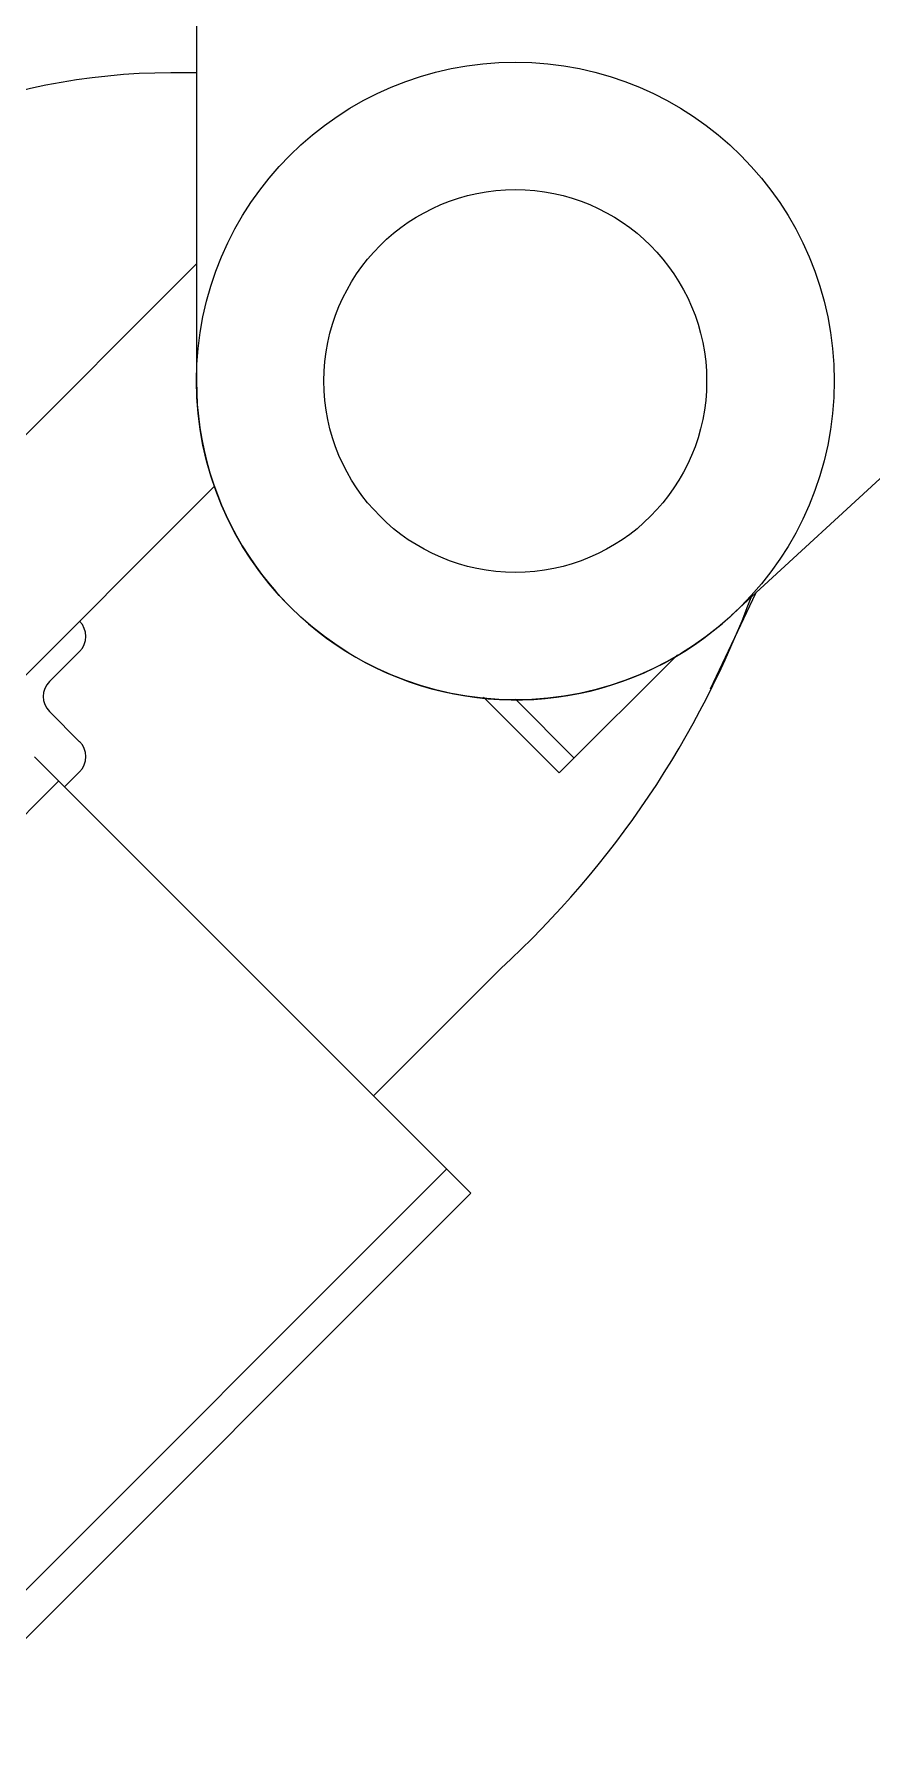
# Model space of a CAD drawing. Header units: millimetres. Extents: x -633009578 to 5705885, y -633235091 to 2571734.
# Drawn here: x 2456825 to 2457372, y 2003611 to 2004734 of the extents above; entities that cross this region are included whole.
import ezdxf

# ---------------------------------------------------------------- set-up
doc = ezdxf.new("R2010")
doc.units = ezdxf.units.MM
doc.header["$LTSCALE"] = 1000
doc.header["$MEASUREMENT"] = 0
doc.layers.get('0').update_dxf_attribs({"color": 9})
doc.layers.add('E-WIRE-系统', color=3, linetype='Continuous')

# ---------------------------------------------------------------- blocks, each defined once
blk = doc.blocks.new('G$CF4FACE3C')
at = {"layer": 'E-WIRE-系统'}
for p, q in [((-7408.9, 7745.8), (-7408.9, 7264.3)), ((-7093.1, 7125.8), (-6514.8, 7657.9)), ((-7408.9, 7446.3), (-7424.1, 7446.3)), ((-7912.9, 6829.4), (-7408.9, 7333.4)), ((-7841.9, 6758.4), (-7398, 7202.3)), ((-7105.4, 7082.6), (-7078.6, 7139.1)), ((-7477.9, 7104.6), (-7495.7, 7086.8)), ((-7124.8, 7102.7), (-7194.7, 7032.9)), ((-7495.7, 7069.1), (-7477.9, 7051.3)), ((-7239.4, 7077.6), (-7194.7, 7032.9)), ((-7220.5, 7076.5), (-7185.8, 7041.7)), ((-7504.6, 7042.4), (-7246.9, 6784.7)), ((-9636.7, 4881.7), (-7490.3, 7028.1)), ((-7477.9, 7033.6), (-7486.8, 7024.7)), ((-7229.1, 6917.4), (-7304.3, 6842.2)), ((-9184.4, 4875.8), (-7261.2, 6799)), ((-7246.9, 6784.7), (-9170.1, 4861.5))]:
    blk.add_line(p, q, dxfattribs=at)
for radius in [188.3, 113]:
    blk.add_circle((-7220.6, 7264.3), radius, dxfattribs=at)
for centre, radius, start, end in [((-7424, 7069.7), 376.5, 90.0086, 135), ((-7220.6, 7264.3), 188.3, 180, 312.6204), ((-7613.1, 7335.9), 567.9, 312.5376, 339.661), ((-7486.8, 7113.5), 12.6, 315, 45), ((-7486.8, 7078), 12.6, 135, 225), ((-7486.8, 7042.5), 12.6, 315, 45)]:
    blk.add_arc(centre, radius, start, end, dxfattribs=at)

msp = doc.modelspace()

# ---------------------------------------------------------------- block references
at = {"xscale": 1.10592, "yscale": 1.10592, "zscale": 1.10592}
msp.add_blockref('G$CF4FACE3C', (2465124.5, 1996473.9, -46.1), dxfattribs=at)

doc.saveas('drawing.dxf')
